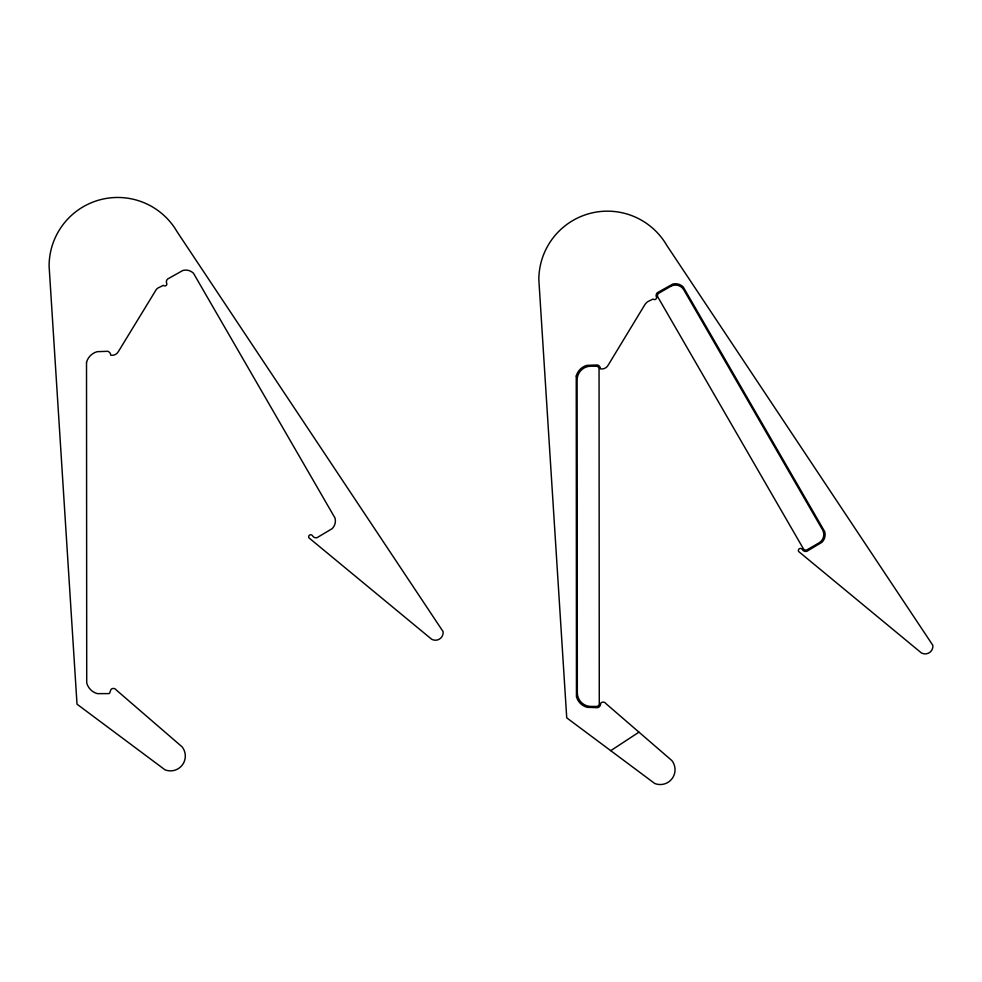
<?xml version="1.0" encoding="UTF-8"?>
<svg xmlns="http://www.w3.org/2000/svg" width="982" height="982" viewBox="0 0 982 982"><rect width="100%" height="100%" fill="white"/><g stroke="black" fill="none" stroke-linecap="round" stroke-linejoin="round"><path stroke-width="1.47" d="M610.73 750.665L638.975 732.155M86.514 362.37L86.723 682.969A15.098 15.098 0 0 0 97.402 693.648L108.867 693.599A2.087 2.087 0 0 0 109.714 692.936L111.003 689.401A3.474 3.474 0 0 1 116.404 690.113L182.1 746.86A14.804 14.804 0 0 1 164.976 769.802L77.013 704.18L49.1 266.073A68.593 68.593 0 0 1 177.104 231.777L443.164 631.721A7.77 7.77 0 0 1 431.736 639.319L308.913 537.829A2.087 2.087 0 0 1 309.735 534.994A2.087 2.087 0 0 1 312.558 535.816L313.16 536.589A4.075 4.075 0 0 0 317.088 537.645L332.211 528.623A10.937 10.937 0 0 0 335.034 518.066L193.491 273.266A10.937 10.937 0 0 0 182.934 270.443L167.578 279.048A4.075 4.075 0 0 0 166.523 282.988L166.903 283.884A2.087 2.074 0 0 1 163.343 285.357L158.053 287.971A11.465 11.465 0 0 0 156.31 289.494L118.221 351.838A7.23 7.23 0 0 1 110.708 355.189L110.573 354.22A4.124 4.124 0 0 0 107.652 351.298L97.193 351.679A15.098 15.098 0 0 0 86.514 362.37M576.25 376.032L576.446 696.643A15.098 15.098 0 0 0 587.138 707.31L597.596 707.678A4.124 4.124 0 0 0 600.518 704.757L600.739 703.075A3.474 3.474 0 0 1 606.127 703.787L671.835 760.534A14.804 14.804 0 0 1 654.712 783.476L566.737 717.854L538.836 279.747A68.593 68.593 0 0 1 666.827 245.451L932.888 645.395A7.77 7.77 0 0 1 921.46 652.993L798.636 551.503A2.087 2.087 0 0 1 799.458 548.668A2.087 2.087 0 0 1 802.294 549.49L802.895 550.264A4.075 4.075 0 0 0 806.823 551.307L821.946 542.297A10.937 10.937 0 0 0 824.77 531.741L683.227 286.94A10.937 10.937 0 0 0 672.658 284.117L657.314 292.722A4.075 4.075 0 0 0 656.258 296.65L656.627 297.558A2.087 2.074 0 0 1 653.079 299.031L647.789 301.634A11.465 11.465 0 0 0 644.646 305.021L607.956 365.513A7.23 7.23 0 0 1 600.432 368.864L600.309 367.882A4.124 4.124 0 0 0 597.387 364.973L586.917 365.353A15.098 15.098 0 0 0 576.25 376.032M670.694 286.351L658.812 293.225A2.75 2.75 0 0 0 657.817 296.969L803.386 548.754A2.75 2.75 0 0 0 807.143 549.76L819.013 542.886A9.599 9.599 0 0 0 822.523 529.764L683.816 289.862A9.599 9.599 0 0 0 670.694 286.351M596.32 366.212L590.833 366.212A13.723 13.723 0 0 0 577.121 379.948L577.318 692.74A13.723 13.723 0 0 0 591.041 706.439L596.528 706.439A2.75 2.75 0 0 0 599.278 703.701L599.057 368.962A2.75 2.75 0 0 0 596.32 366.212"/></g></svg>
